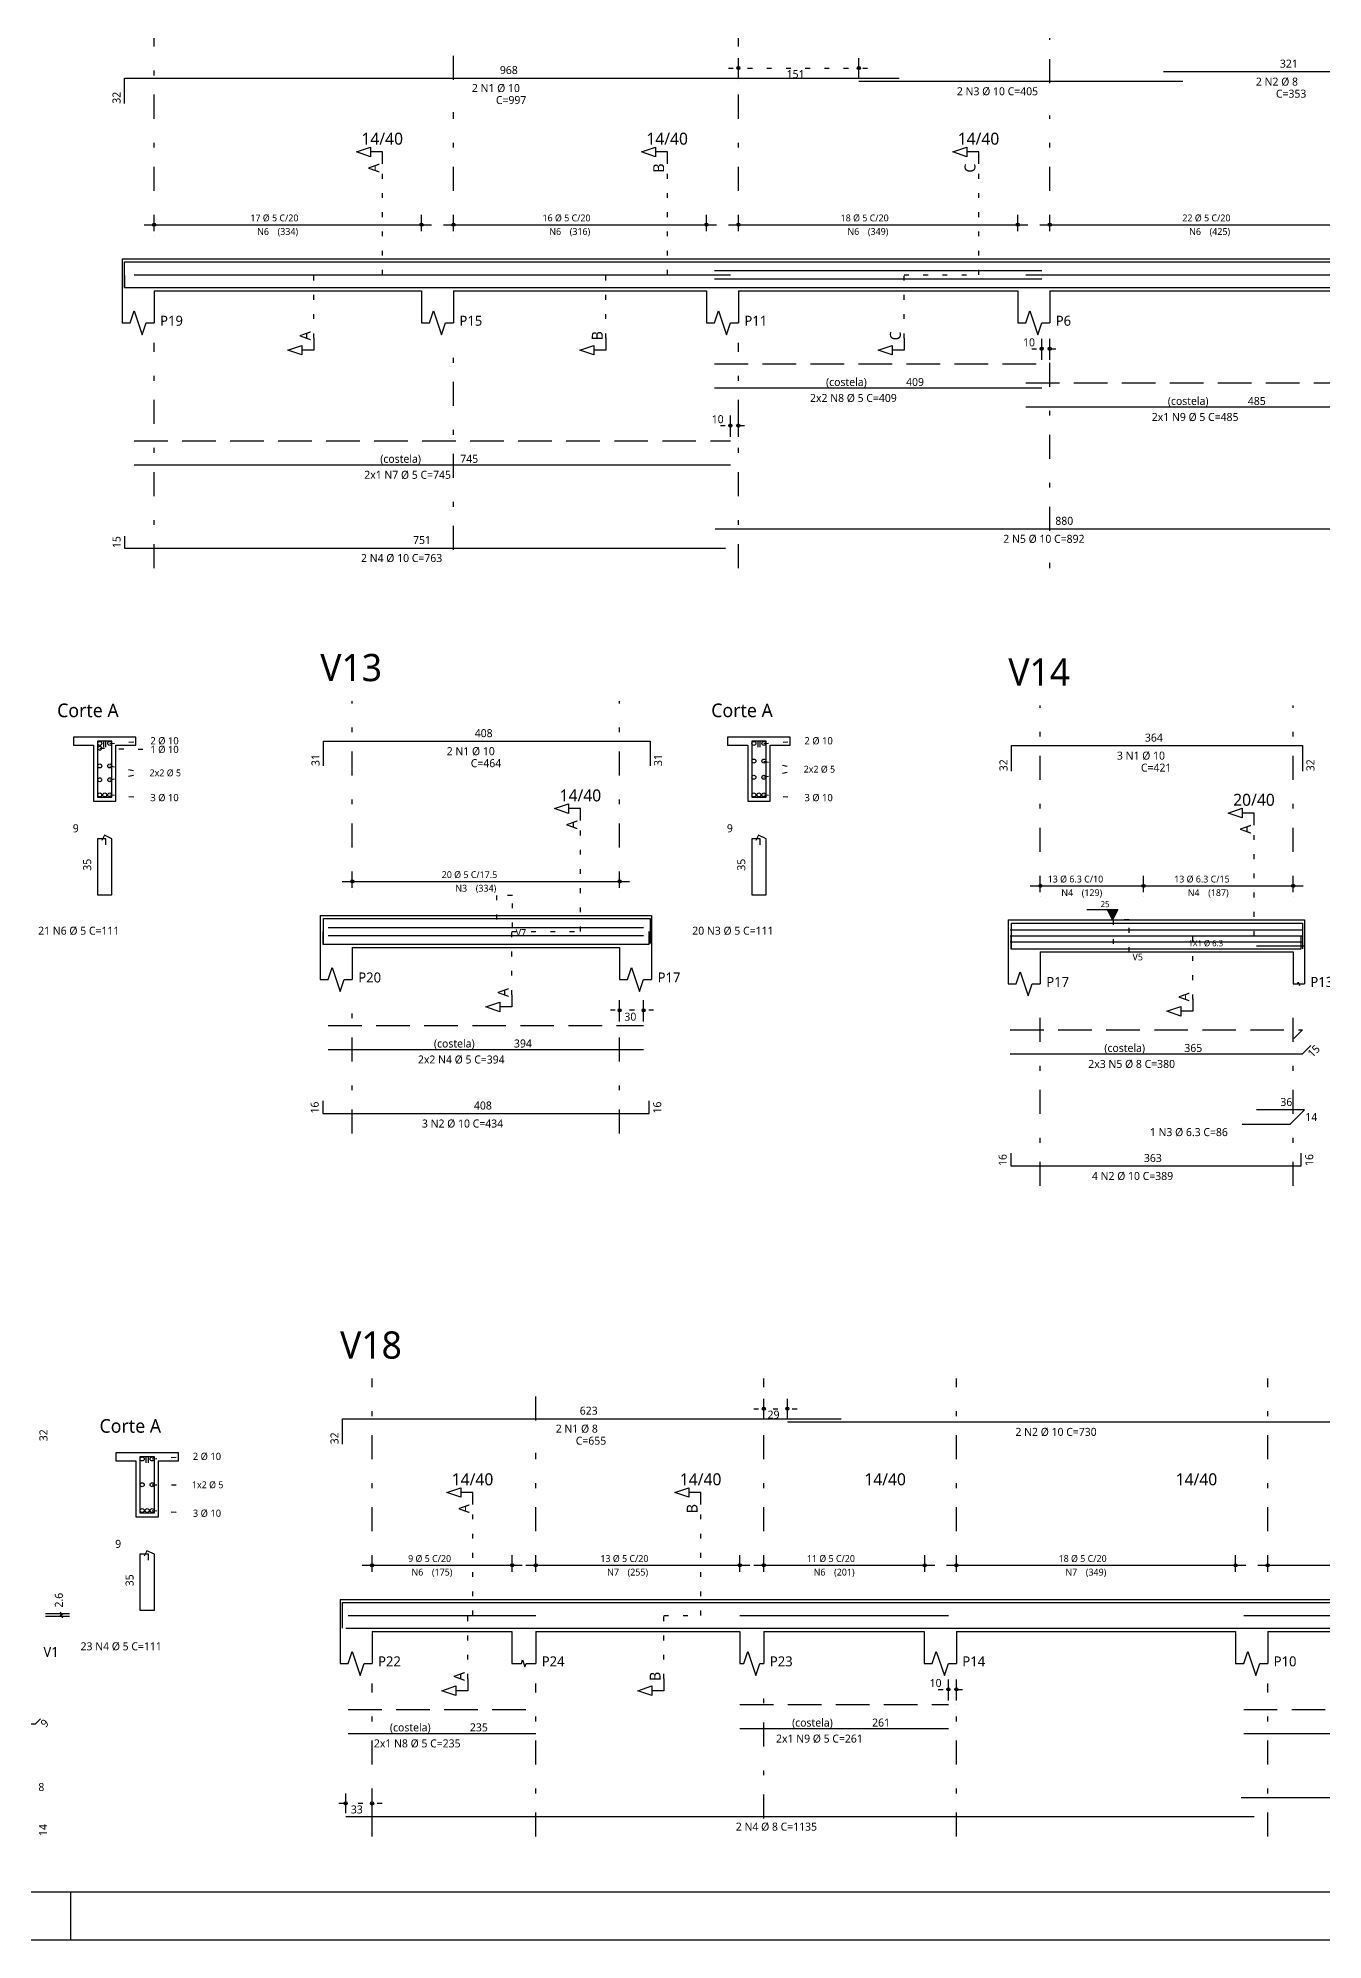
# Model space of a CAD drawing. Extents: x 0 to 89.5, y 0 to 70.
# Drawn here: x 28 to 54.75, y 0 to 39.61 of the extents above; entities that cross this region are included whole.
import ezdxf

# ---------------------------------------------------------------- set-up
doc = ezdxf.new("R2010")
doc.units = 0
doc.header["$MEASUREMENT"] = 0
for name, pattern in [('ESTILO_TQS_0001', [1, 0.7, -0.3]), ('ESTILO_TQS_0002', [0.4, 0.1, -0.3]), ('ESTILO_TQS_0003', [1.5, 0.5, -0.4, 0.1, -0.5])]:
    doc.linetypes.add(name, pattern=pattern)
for name, color, linetype in [('1', 1, 'CONTINUOUS'), ('10', 10, 'CONTINUOUS'), ('12', 12, 'CONTINUOUS'), ('2', 2, 'CONTINUOUS'), ('3', 3, 'CONTINUOUS'), ('5', 5, 'CONTINUOUS')]:
    doc.layers.add(name, color=color, linetype=linetype)
doc.styles.add('TQS_LUCIDA_SANS_UNICODE', font='L_10646.TTF')

msp = doc.modelspace()

# ---------------------------------------------------------------- linework, layer by layer
at = {"layer": '1', "linetype": 'ESTILO_TQS_0002'}
for p, q in [((42.37235, 38.98354), (45.29745, 38.98354)), ((35.168183, 34.679373), (35.168183, 36.987707)), ((41.101517, 34.679373), (41.101517, 36.987707)), ((47.58485, 34.679373), (47.58485, 36.987707)), ((33.739017, 33.35854), (33.739017, 34.679373)), ((33.739017, 34.679373), (35.168183, 34.679373)), ((39.82235, 33.35854), (39.82235, 34.679373)), ((39.82235, 34.679373), (41.101517, 34.679373)), ((46.030683, 33.35854), (46.030683, 34.679373)), ((46.030683, 34.679373), (47.58485, 34.679373)), ((48.689017, 33.137707), (49.27235, 33.137707)), ((42.205683, 31.537707), (42.789017, 31.537707)), ((29.49002, 24.91954), (30.260853, 24.973707)), ((43.11123, 24.91954), (43.882063, 24.973707)), ((29.281687, 24.81954), (30.260853, 24.793707)), ((29.49002, 24.449473), (30.248353, 24.305373)), ((29.49002, 24.161273), (30.248353, 24.305373)), ((43.11123, 24.551707), (43.869563, 24.38204)), ((43.11123, 24.212373), (43.869563, 24.38204)), ((29.49002, 23.84454), (30.260853, 23.790373)), ((43.11123, 23.84454), (43.882063, 23.790373)), ((39.294563, 21.002873), (39.294563, 23.311207)), ((53.321513, 20.910493), (53.321513, 23.218827)), ((37.865397, 19.68204), (37.865397, 21.002873)), ((37.865397, 21.002873), (39.294563, 21.002873)), ((52.042347, 19.58966), (52.042347, 20.910493)), ((52.042347, 20.910493), (53.321513, 20.910493)), ((40.81573, 19.361207), (39.89873, 19.361207)), ((42.902497, 11.06436), (43.808597, 11.06436)), ((30.372998, 10.017012), (31.143831, 10.071179)), ((30.372998, 9.479512), (31.131331, 9.479512)), ((30.372998, 8.942012), (31.143831, 8.887845)), ((37.04833, 6.760193), (37.04833, 9.068527)), ((41.79833, 6.760193), (41.79833, 9.068527)), ((36.94833, 5.43936), (36.94833, 6.760193)), ((36.94833, 6.760193), (37.04833, 6.760193)), ((41.027497, 5.43936), (41.027497, 6.760193)), ((41.027497, 6.760193), (41.79833, 6.760193)), ((46.744163, 5.218527), (47.327497, 5.218527)), ((35.16083, 2.843527), (34.194163, 2.843527))]:
    msp.add_line(p, q, dxfattribs=at)
at = {"layer": '1', "linetype": 'Continuous'}
for p, q in [((42.580683, 38.78354), (42.580683, 39.191873)), ((45.089117, 38.78354), (45.089117, 39.191873)), ((42.580683, 38.700207), (42.580683, 38.700207)), ((45.089117, 38.700207), (45.089117, 38.700207)), ((30.205683, 35.72104), (36.189017, 35.72104)), ((30.414017, 35.587707), (30.414017, 35.929373)), ((35.980683, 35.587707), (35.980683, 35.929373)), ((36.439017, 35.72104), (42.12235, 35.72104)), ((36.64735, 35.587707), (36.64735, 35.929373)), ((41.914017, 35.587707), (41.914017, 35.929373)), ((42.37235, 35.72104), (48.605683, 35.72104)), ((42.580683, 35.587707), (42.580683, 35.929373)), ((48.39735, 35.587707), (48.39735, 35.929373)), ((48.855683, 35.72104), (56.355683, 35.72104)), ((49.064017, 35.587707), (49.064017, 35.929373)), ((30.414017, 35.504373), (30.414017, 35.504373)), ((35.980683, 35.504373), (35.980683, 35.504373)), ((36.64735, 35.504373), (36.64735, 35.504373)), ((41.914017, 35.504373), (41.914017, 35.504373)), ((42.580683, 35.504373), (42.580683, 35.504373)), ((48.39735, 35.504373), (48.39735, 35.504373)), ((49.064017, 35.504373), (49.064017, 35.504373)), ((29.74735, 35.012707), (29.74735, 34.34604)), ((29.74735, 35.012707), (30.414017, 35.012707)), ((30.414017, 35.012707), (35.980683, 35.012707)), ((35.980683, 35.012707), (36.64735, 35.012707)), ((36.64735, 35.012707), (41.914017, 35.012707)), ((41.914017, 35.012707), (42.580683, 35.012707)), ((42.580683, 35.012707), (48.39735, 35.012707)), ((48.39735, 35.012707), (49.064017, 35.012707)), ((49.064017, 35.012707), (56.14735, 35.012707)), ((29.74735, 34.34604), (29.74735, 33.679373)), ((30.414017, 34.34604), (35.980683, 34.34604)), ((30.414017, 34.34604), (30.414017, 33.679373)), ((35.980683, 34.34604), (35.980683, 33.679373)), ((36.64735, 34.34604), (41.914017, 34.34604)), ((36.64735, 34.34604), (36.64735, 33.679373)), ((41.914017, 34.34604), (41.914017, 33.679373)), ((42.580683, 34.34604), (48.39735, 34.34604)), ((42.580683, 34.34604), (42.580683, 33.679373)), ((48.39735, 34.34604), (48.39735, 33.679373)), ((49.064017, 34.34604), (56.14735, 34.34604)), ((49.064017, 34.34604), (49.064017, 33.679373)), ((48.89735, 32.904373), (48.89735, 33.34604)), ((49.064017, 32.904373), (49.064017, 33.34604)), ((48.89735, 32.82104), (48.89735, 32.82104)), ((49.064017, 32.82104), (49.064017, 32.82104)), ((42.414017, 31.304373), (42.414017, 31.74604)), ((42.580683, 31.304373), (42.580683, 31.74604)), ((42.414017, 31.22104), (42.414017, 31.22104)), ((42.580683, 31.22104), (42.580683, 31.22104)), ((30.035853, 25.048707), (28.735853, 25.048707)), ((43.657063, 25.048707), (42.357063, 25.048707)), ((28.735853, 24.88204), (29.15252, 24.88204)), ((29.15252, 24.88204), (29.15252, 23.715373)), ((29.619187, 23.715373), (29.619187, 24.88204)), ((29.619187, 24.88204), (30.035853, 24.88204)), ((42.357063, 24.88204), (42.77373, 24.88204)), ((42.77373, 24.88204), (42.77373, 23.715373)), ((43.240397, 23.715373), (43.240397, 24.88204)), ((43.240397, 24.88204), (43.657063, 24.88204)), ((29.15252, 23.715373), (29.619187, 23.715373)), ((42.77373, 23.715373), (43.240397, 23.715373)), ((34.540397, 21.911207), (34.540397, 22.252873)), ((40.107063, 21.911207), (40.107063, 22.252873)), ((34.332063, 22.04454), (40.315397, 22.04454)), ((34.540397, 21.827873), (34.540397, 21.827873)), ((40.107063, 21.827873), (40.107063, 21.827873)), ((48.659013, 21.95216), (51.22568, 21.95216)), ((48.867347, 21.818827), (48.867347, 22.160493)), ((50.809013, 21.95216), (54.342347, 21.95216)), ((51.017347, 21.818827), (51.017347, 22.160493)), ((51.017347, 21.818827), (51.017347, 22.160493)), ((54.134013, 21.818827), (54.134013, 22.160493)), ((48.867347, 21.735493), (48.867347, 21.735493)), ((49.834609, 21.458827), (50.479609, 21.458827)), ((51.017347, 21.735493), (51.017347, 21.735493)), ((51.017347, 21.735493), (51.017347, 21.735493)), ((54.134013, 21.735493), (54.134013, 21.735493)), ((33.87373, 21.336207), (33.87373, 20.66954)), ((33.87373, 21.336207), (34.540397, 21.336207)), ((34.540397, 21.336207), (40.107063, 21.336207)), ((40.107063, 21.336207), (40.77373, 21.336207)), ((40.77373, 21.336207), (40.77373, 20.66954)), ((48.20068, 21.243827), (48.20068, 20.57716)), ((48.20068, 21.243827), (48.867347, 21.243827)), ((48.867347, 21.243827), (54.134013, 21.243827)), ((54.134013, 21.243827), (54.367347, 21.243827)), ((54.367347, 21.243827), (54.367347, 20.57716)), ((33.87373, 20.66954), (33.87373, 20.002873)), ((34.540397, 20.66954), (40.107063, 20.66954)), ((34.540397, 20.66954), (34.540397, 20.002873)), ((40.107063, 20.66954), (40.107063, 20.002873)), ((40.77373, 20.66954), (40.77373, 20.002873)), ((48.20068, 20.57716), (48.20068, 19.910493)), ((48.867347, 20.57716), (54.134013, 20.57716)), ((48.867347, 20.57716), (48.867347, 19.910493)), ((54.134013, 20.57716), (54.134013, 19.910493)), ((54.367347, 20.57716), (54.367347, 19.910493)), ((40.107063, 19.127873), (40.107063, 19.56954)), ((40.607397, 19.127873), (40.607397, 19.56954)), ((40.107063, 19.04454), (40.107063, 19.04454)), ((40.607397, 19.04454), (40.607397, 19.04454)), ((43.11083, 10.86436), (43.11083, 11.272693)), ((43.600263, 10.86436), (43.600263, 11.272693)), ((43.11083, 10.781027), (43.11083, 10.781027)), ((43.600263, 10.781027), (43.600263, 10.781027)), ((30.918831, 10.146179), (29.618831, 10.146179)), ((29.618831, 9.979512), (30.035498, 9.979512)), ((30.035498, 9.979512), (30.035498, 8.812845)), ((30.502164, 8.812845), (30.502164, 9.979512)), ((30.502164, 9.979512), (30.918831, 9.979512)), ((30.035498, 8.812845), (30.502164, 8.812845)), ((34.952497, 7.668527), (34.952497, 8.010193)), ((37.869163, 7.668527), (37.869163, 8.010193)), ((38.36083, 7.668527), (38.36083, 8.010193)), ((42.61083, 7.668527), (42.61083, 8.010193)), ((43.11083, 7.668527), (43.11083, 8.010193)), ((46.46083, 7.668527), (46.46083, 8.010193)), ((47.119163, 7.668527), (47.119163, 8.010193)), ((52.93583, 7.668527), (52.93583, 8.010193)), ((53.602497, 7.668527), (53.602497, 8.010193)), ((34.744163, 7.80186), (38.077497, 7.80186)), ((34.952497, 7.585193), (34.952497, 7.585193)), ((37.869163, 7.585193), (37.869163, 7.585193)), ((38.152497, 7.80186), (42.819163, 7.80186)), ((38.36083, 7.585193), (38.36083, 7.585193)), ((42.61083, 7.585193), (42.61083, 7.585193)), ((42.902497, 7.80186), (46.669163, 7.80186)), ((43.11083, 7.585193), (43.11083, 7.585193)), ((46.46083, 7.585193), (46.46083, 7.585193)), ((46.91083, 7.80186), (53.144163, 7.80186)), ((47.119163, 7.585193), (47.119163, 7.585193)), ((52.93583, 7.585193), (52.93583, 7.585193)), ((53.394163, 7.80186), (60.894163, 7.80186)), ((53.602497, 7.585193), (53.602497, 7.585193)), ((28.15025, 6.7986), (28.65025, 6.7986)), ((28.15025, 6.740267), (28.65025, 6.740267)), ((28.51275, 6.769433), (28.454417, 6.827767)), ((28.51275, 6.7111), (28.454417, 6.769433)), ((28.483583, 6.740267), (28.483583, 6.7986)), ((34.28583, 7.093527), (34.28583, 6.42686)), ((34.28583, 7.093527), (34.952497, 7.093527)), ((34.952497, 7.093527), (37.86083, 7.093527)), ((37.86083, 7.093527), (38.36083, 7.093527)), ((38.36083, 7.093527), (42.61083, 7.093527)), ((42.61083, 7.093527), (43.11083, 7.093527)), ((43.11083, 7.093527), (46.452497, 7.093527)), ((46.452497, 7.093527), (47.119163, 7.093527)), ((47.119163, 7.093527), (52.93583, 7.093527)), ((52.93583, 7.093527), (53.602497, 7.093527)), ((53.602497, 7.093527), (60.68583, 7.093527)), ((34.28583, 6.42686), (34.28583, 5.760193)), ((34.952497, 6.42686), (37.86083, 6.42686)), ((34.952497, 6.42686), (34.952497, 5.760193)), ((37.86083, 6.42686), (37.86083, 5.760193)), ((38.36083, 6.42686), (42.61083, 6.42686)), ((38.36083, 6.42686), (38.36083, 5.760193)), ((42.61083, 6.42686), (42.61083, 5.760193)), ((43.11083, 6.42686), (46.452497, 6.42686)), ((43.11083, 6.42686), (43.11083, 5.760193)), ((46.452497, 6.42686), (46.452497, 5.760193)), ((47.119163, 6.42686), (52.93583, 6.42686)), ((47.119163, 6.42686), (47.119163, 5.760193)), ((52.93583, 6.42686), (52.93583, 5.760193)), ((53.602497, 6.42686), (60.68583, 6.42686)), ((53.602497, 6.42686), (53.602497, 5.760193)), ((46.952497, 4.985193), (46.952497, 5.42686)), ((47.119163, 4.985193), (47.119163, 5.42686)), ((46.952497, 4.90186), (46.952497, 4.90186)), ((47.119163, 4.90186), (47.119163, 4.90186)), ((34.402497, 2.643527), (34.402497, 3.05186)), ((34.952497, 2.643527), (34.952497, 3.05186)), ((34.402497, 2.560193), (34.402497, 2.560193)), ((34.952497, 2.560193), (34.952497, 2.560193)), ((28.670066, 0.999999), (28.670066, 0)), ((0, 0), (89.499997, 0))]:
    msp.add_line(p, q, dxfattribs=at)
for points in [[(35.168183, 36.987707), (35.168183, 37.237707), (34.918183, 37.237707), (34.918183, 37.137707), (34.626517, 37.237707), (34.918183, 37.337707), (34.918183, 37.237707)], [(41.101517, 36.987707), (41.101517, 37.237707), (40.851517, 37.237707), (40.851517, 37.137707), (40.55985, 37.237707), (40.851517, 37.337707), (40.851517, 37.237707)], [(47.58485, 36.987707), (47.58485, 37.237707), (47.33485, 37.237707), (47.33485, 37.137707), (47.043183, 37.237707), (47.33485, 37.337707), (47.33485, 37.237707)], [(29.74735, 33.679373), (29.914017, 33.679373), (29.99735, 33.929373), (30.164017, 33.429373), (30.24735, 33.679373), (30.414017, 33.679373)], [(35.980683, 33.679373), (36.14735, 33.679373), (36.230683, 33.929373), (36.39735, 33.429373), (36.480683, 33.679373), (36.64735, 33.679373)], [(41.914017, 33.679373), (42.080683, 33.679373), (42.164017, 33.929373), (42.330683, 33.429373), (42.414017, 33.679373), (42.580683, 33.679373)], [(48.39735, 33.679373), (48.564017, 33.679373), (48.64735, 33.929373), (48.814017, 33.429373), (48.89735, 33.679373), (49.064017, 33.679373)], [(33.739017, 33.35854), (33.739017, 33.10854), (33.489017, 33.10854), (33.489017, 33.00854), (33.19735, 33.10854), (33.489017, 33.20854), (33.489017, 33.10854)], [(39.82235, 33.35854), (39.82235, 33.10854), (39.57235, 33.10854), (39.57235, 33.00854), (39.280683, 33.10854), (39.57235, 33.20854), (39.57235, 33.10854)], [(46.030683, 33.35854), (46.030683, 33.10854), (45.780683, 33.10854), (45.780683, 33.00854), (45.489017, 33.10854), (45.780683, 33.20854), (45.780683, 33.10854)], [(39.294563, 23.311207), (39.294563, 23.561207), (39.044563, 23.561207), (39.044563, 23.461207), (38.752897, 23.561207), (39.044563, 23.661207), (39.044563, 23.561207)], [(53.321513, 23.218827), (53.321513, 23.468827), (53.071513, 23.468827), (53.071513, 23.368827), (52.779847, 23.468827), (53.071513, 23.568827), (53.071513, 23.468827)], [(50.372109, 21.243827), (50.264609, 21.458827), (50.479609, 21.458827), (50.372109, 21.243827)], [(33.87373, 20.002873), (34.040397, 20.002873), (34.12373, 20.252873), (34.290397, 19.752873), (34.37373, 20.002873), (34.540397, 20.002873)], [(40.107063, 20.002873), (40.27373, 20.002873), (40.357063, 20.252873), (40.52373, 19.752873), (40.607063, 20.002873), (40.77373, 20.002873)], [(48.20068, 19.910493), (48.367347, 19.910493), (48.45068, 20.160493), (48.617347, 19.660493), (48.70068, 19.910493), (48.867347, 19.910493)], [(54.134013, 19.910493), (54.227347, 19.910493), (54.239013, 19.945493), (54.262347, 19.875493), (54.274013, 19.910493), (54.367347, 19.910493)], [(37.865397, 19.68204), (37.865397, 19.43204), (37.615397, 19.43204), (37.615397, 19.33204), (37.32373, 19.43204), (37.615397, 19.53204), (37.615397, 19.43204)], [(52.042347, 19.58966), (52.042347, 19.33966), (51.792347, 19.33966), (51.792347, 19.23966), (51.50068, 19.33966), (51.792347, 19.43966), (51.792347, 19.33966)], [(37.04833, 9.068527), (37.04833, 9.318527), (36.79833, 9.318527), (36.79833, 9.218527), (36.506663, 9.318527), (36.79833, 9.418527), (36.79833, 9.318527)], [(41.79833, 9.068527), (41.79833, 9.318527), (41.54833, 9.318527), (41.54833, 9.218527), (41.256663, 9.318527), (41.54833, 9.418527), (41.54833, 9.318527)], [(34.28583, 5.760193), (34.452497, 5.760193), (34.53583, 6.010193), (34.702497, 5.510193), (34.78583, 5.760193), (34.952497, 5.760193)], [(42.61083, 5.760193), (42.694163, 5.760193), (42.777497, 6.010193), (42.944163, 5.510193), (43.027497, 5.760193), (43.11083, 5.760193)], [(46.452497, 5.760193), (46.619163, 5.760193), (46.702497, 6.010193), (46.869163, 5.510193), (46.952497, 5.760193), (47.119163, 5.760193)], [(52.93583, 5.760193), (53.102497, 5.760193), (53.18583, 6.010193), (53.352497, 5.510193), (53.43583, 5.760193), (53.602497, 5.760193)], [(37.86083, 5.760193), (38.06083, 5.760193), (38.08583, 5.835193), (38.13583, 5.685193), (38.16083, 5.760193), (38.36083, 5.760193)], [(36.94833, 5.43936), (36.94833, 5.18936), (36.69833, 5.18936), (36.69833, 5.08936), (36.406663, 5.18936), (36.69833, 5.28936), (36.69833, 5.18936)], [(41.027497, 5.43936), (41.027497, 5.18936), (40.777497, 5.18936), (40.777497, 5.08936), (40.48583, 5.18936), (40.777497, 5.28936), (40.777497, 5.18936)]]:
    msp.add_lwpolyline(points, dxfattribs=at)
at = {"layer": '1', "linetype": 'ESTILO_TQS_0002'}
for points in [[(37.540397, 21.752873), (37.540397, 21.086207), (37.87373, 21.086207), (37.87373, 21.752873), (37.540397, 21.752873)], [(50.384013, 21.243827), (50.384013, 20.57716), (50.717347, 20.57716), (50.717347, 21.243827), (50.384013, 21.243827)]]:
    msp.add_lwpolyline(points, dxfattribs=at)
at = {"layer": '1', "linetype": 'Continuous'}
for centre, radius in [((42.580683, 38.98354), 0.033333), ((42.580683, 38.98354), 0.016667), ((45.089117, 38.98354), 0.033333), ((45.089117, 38.98354), 0.016667), ((30.414017, 35.72104), 0.033333), ((30.414017, 35.72104), 0.016667), ((35.980683, 35.72104), 0.033333), ((35.980683, 35.72104), 0.016667), ((36.64735, 35.72104), 0.033333), ((36.64735, 35.72104), 0.016667), ((41.914017, 35.72104), 0.033333), ((41.914017, 35.72104), 0.016667), ((42.580683, 35.72104), 0.033333), ((42.580683, 35.72104), 0.016667), ((48.39735, 35.72104), 0.033333), ((48.39735, 35.72104), 0.016667), ((49.064017, 35.72104), 0.033333), ((49.064017, 35.72104), 0.016667), ((48.89735, 33.137707), 0.033333), ((48.89735, 33.137707), 0.016667), ((49.064017, 33.137707), 0.033333), ((49.064017, 33.137707), 0.016667), ((42.414017, 31.537707), 0.033333), ((42.414017, 31.537707), 0.016667), ((42.580683, 31.537707), 0.033333), ((42.580683, 31.537707), 0.016667), ((34.540397, 22.04454), 0.033333), ((34.540397, 22.04454), 0.016667), ((40.107063, 22.04454), 0.033333), ((40.107063, 22.04454), 0.016667), ((48.867347, 21.95216), 0.033333), ((48.867347, 21.95216), 0.016667), ((51.017347, 21.95216), 0.033333), ((51.017347, 21.95216), 0.033333), ((51.017347, 21.95216), 0.016667), ((51.017347, 21.95216), 0.016667), ((54.134013, 21.95216), 0.033333), ((54.134013, 21.95216), 0.016667), ((40.107063, 19.361207), 0.033333), ((40.107063, 19.361207), 0.016667), ((40.607397, 19.361207), 0.033333), ((40.607397, 19.361207), 0.016667), ((43.11083, 11.06436), 0.033333), ((43.600263, 11.06436), 0.033333), ((43.11083, 11.06436), 0.016667), ((43.600263, 11.06436), 0.016667), ((34.952497, 7.80186), 0.033333), ((34.952497, 7.80186), 0.016667), ((37.869163, 7.80186), 0.033333), ((37.869163, 7.80186), 0.016667), ((38.36083, 7.80186), 0.033333), ((38.36083, 7.80186), 0.016667), ((42.61083, 7.80186), 0.033333), ((42.61083, 7.80186), 0.016667), ((43.11083, 7.80186), 0.033333), ((43.11083, 7.80186), 0.016667), ((46.46083, 7.80186), 0.033333), ((46.46083, 7.80186), 0.016667), ((47.119163, 7.80186), 0.033333), ((47.119163, 7.80186), 0.016667), ((52.93583, 7.80186), 0.033333), ((52.93583, 7.80186), 0.016667), ((53.602497, 7.80186), 0.033333), ((53.602497, 7.80186), 0.016667), ((46.952497, 5.218527), 0.033333), ((46.952497, 5.218527), 0.016667), ((47.119163, 5.218527), 0.033333), ((47.119163, 5.218527), 0.016667), ((34.402497, 2.843527), 0.033333), ((34.402497, 2.843527), 0.016667), ((34.952497, 2.843527), 0.033333), ((34.952497, 2.843527), 0.016667)]:
    msp.add_circle(centre, radius, dxfattribs=at)
at = {"layer": '1', "color": 1, "linetype": 'Continuous'}
msp.add_solid([(50.479609, 21.458827), (50.264609, 21.458827), (50.372109, 21.243827)], dxfattribs=at)
at = {"layer": '10', "linetype": 'Continuous'}
for points in [[(29.619187, 23.715373), (29.619187, 24.88204), (30.035853, 24.88204), (30.035853, 25.048707), (28.735853, 25.048707), (28.735853, 24.88204), (29.15252, 24.88204), (29.15252, 23.715373), (29.619187, 23.715373)], [(43.240397, 23.715373), (43.240397, 24.88204), (43.657063, 24.88204), (43.657063, 25.048707), (42.357063, 25.048707), (42.357063, 24.88204), (42.77373, 24.88204), (42.77373, 23.715373), (43.240397, 23.715373)], [(30.502164, 8.812845), (30.502164, 9.979512), (30.918831, 9.979512), (30.918831, 10.146179), (29.618831, 10.146179), (29.618831, 9.979512), (30.035498, 9.979512), (30.035498, 8.812845), (30.502164, 8.812845)]]:
    msp.add_lwpolyline(points, dxfattribs=at)
at = {"layer": '12', "linetype": 'Continuous'}
msp.add_line((2.5, 0.999996), (88.499997, 1), dxfattribs=at)
at = {"layer": '2', "linetype": 'ESTILO_TQS_0003'}
for p, q in [((30.414017, 36.429373), (30.414017, 39.60854)), ((36.64735, 38.735207), (36.64735, 39.60854)), ((42.580683, 36.429373), (42.580683, 39.60854)), ((49.064017, 38.66854), (49.064017, 39.60854)), ((36.64735, 36.429373), (36.64735, 38.065207)), ((49.064017, 36.429373), (49.064017, 37.99854)), ((30.414017, 28.57104), (30.414017, 33.262707)), ((36.64735, 28.947707), (36.64735, 33.262707)), ((42.580683, 28.57104), (42.580683, 33.262707)), ((49.064017, 29.347707), (49.064017, 33.262707)), ((49.064017, 28.57104), (49.064017, 28.677707)), ((34.540397, 22.752873), (34.540397, 25.798707)), ((40.107063, 22.752873), (40.107063, 25.798707)), ((48.867347, 22.660493), (48.867347, 25.706327)), ((54.134013, 22.660493), (54.134013, 25.706327)), ((34.540397, 16.79454), (34.540397, 19.586207)), ((40.107063, 16.79454), (40.107063, 19.586207)), ((48.867347, 15.70216), (48.867347, 19.493827)), ((54.134013, 15.70216), (54.134013, 19.493827)), ((34.952497, 8.510193), (34.952497, 11.68936)), ((38.36083, 10.816027), (38.36083, 11.68936)), ((43.11083, 8.510193), (43.11083, 11.68936)), ((47.119163, 8.510193), (47.119163, 11.68936)), ((53.602497, 8.510193), (53.602497, 11.68936)), ((38.36083, 8.510193), (38.36083, 10.146027)), ((34.952497, 2.15186), (34.952497, 5.343527)), ((38.36083, 2.15186), (38.36083, 5.343527)), ((43.11083, 2.528527), (43.11083, 5.343527)), ((47.119163, 2.15186), (47.119163, 5.343527)), ((53.602497, 2.15186), (53.602497, 5.343527))]:
    msp.add_line(p, q, dxfattribs=at)
at = {"layer": '3', "linetype": 'Continuous'}
for p, q in [((29.79735, 34.412707), (29.79735, 34.94604)), ((29.79735, 34.94604), (45.930683, 34.94604)), ((45.089117, 34.94604), (51.839117, 34.94604)), ((51.436067, 34.94604), (56.778633, 34.94604)), ((29.79735, 34.662707), (29.79735, 34.412707)), ((29.99735, 34.679373), (42.414017, 34.679373)), ((42.080683, 34.764207), (48.89735, 34.764207)), ((42.080683, 34.59454), (48.89735, 34.59454)), ((48.564017, 34.679373), (56.647517, 34.679373)), ((29.79735, 34.412707), (42.314017, 34.412707)), ((42.09735, 34.412707), (56.764017, 34.412707)), ((33.92373, 21.002873), (33.92373, 20.736207)), ((33.940397, 20.752873), (33.940397, 21.26954)), ((33.940397, 21.26954), (40.740397, 21.26954)), ((34.040397, 21.087707), (40.607397, 21.087707)), ((40.72373, 20.736207), (40.72373, 21.002873)), ((40.740397, 21.26954), (40.740397, 20.752873)), ((48.242347, 21.037743), (54.326013, 21.037743)), ((48.267347, 20.643827), (48.267347, 21.17716)), ((48.267347, 21.17716), (54.32568, 21.17716)), ((54.32568, 21.17716), (54.32568, 20.643827)), ((33.92373, 20.736207), (40.72373, 20.736207)), ((34.040397, 20.91804), (40.607397, 20.91804)), ((48.242347, 20.910493), (54.326013, 20.910493)), ((48.242347, 20.783243), (54.326013, 20.783243)), ((48.25068, 20.910493), (48.25068, 20.643827)), ((48.25068, 20.643827), (54.30068, 20.643827)), ((54.367347, 20.693827), (53.367347, 20.693827)), ((54.30068, 20.643827), (54.30068, 20.910493)), ((34.33583, 6.493527), (34.33583, 7.02686)), ((34.33583, 7.02686), (44.719163, 7.02686)), ((34.452497, 6.760193), (38.360997, 6.760193)), ((42.61083, 6.760193), (46.952497, 6.760193)), ((43.600263, 7.02686), (55.76693, 7.02686)), ((53.102497, 6.760193), (61.185997, 6.760193)), ((34.402497, 6.493527), (53.319163, 6.493527)), ((53.052497, 6.493527), (61.302497, 6.493527))]:
    msp.add_line(p, q, dxfattribs=at)
for points in [[(29.410853, 24.840373), (29.410853, 24.965373), (29.235853, 24.965373), (29.235853, 23.798707), (29.535853, 23.798707), (29.535853, 24.965373), (29.360853, 24.965373), (29.360853, 24.840373)], [(43.032063, 24.840373), (43.032063, 24.965373), (42.857063, 24.965373), (42.857063, 23.798707), (43.157063, 23.798707), (43.157063, 24.965373), (42.982063, 24.965373), (42.982063, 24.840373)], [(30.293831, 9.937845), (30.293831, 10.062845), (30.118831, 10.062845), (30.118831, 8.896179), (30.418831, 8.896179), (30.418831, 10.062845), (30.243831, 10.062845), (30.243831, 9.937845)]]:
    msp.add_lwpolyline(points, dxfattribs=at)
for centre in [(29.281687, 24.91954), (29.49002, 24.91954), (42.902897, 24.91954), (43.11123, 24.91954), (29.281687, 24.81954), (42.902897, 24.551707), (43.11123, 24.551707), (29.281687, 24.449473), (29.281687, 24.161273), (29.49002, 24.449473), (29.49002, 24.161273), (42.902897, 24.212373), (43.11123, 24.212373), (29.281687, 23.84454), (29.385853, 23.84454), (29.49002, 23.84454), (42.902897, 23.84454), (43.007063, 23.84454), (43.11123, 23.84454), (30.164664, 10.017012), (30.372998, 10.017012), (30.164664, 9.479512), (30.372998, 9.479512), (30.164664, 8.942012), (30.268831, 8.942012), (30.372998, 8.942012)]:
    msp.add_circle(centre, 0.041667, dxfattribs=at)
at = {"layer": '5', "linetype": 'Continuous'}
for p, q in [((51.436067, 38.90854), (56.778633, 38.90854)), ((29.79735, 38.241873), (29.79735, 38.775207)), ((29.79735, 38.775207), (45.930683, 38.775207)), ((45.089117, 38.70854), (51.839117, 38.70854)), ((42.09735, 29.387707), (56.764017, 29.387707)), ((29.79735, 29.237707), (29.79735, 28.987707)), ((29.79735, 28.987707), (42.314017, 28.987707)), ((33.940397, 24.448707), (33.940397, 24.965373)), ((33.940397, 24.965373), (40.740397, 24.965373)), ((40.740397, 24.965373), (40.740397, 24.448707)), ((48.267347, 24.33966), (48.267347, 24.872993)), ((48.267347, 24.872993), (54.32568, 24.872993)), ((54.32568, 24.872993), (54.32568, 24.33966)), ((33.92373, 17.477873), (33.92373, 17.211207)), ((40.72373, 17.211207), (40.72373, 17.477873)), ((33.92373, 17.211207), (40.72373, 17.211207)), ((48.25068, 16.385493), (48.25068, 16.118827)), ((54.30068, 16.118827), (54.30068, 16.385493)), ((48.25068, 16.118827), (54.30068, 16.118827)), ((34.33583, 10.322693), (34.33583, 10.856027)), ((34.33583, 10.856027), (44.719163, 10.856027)), ((43.600263, 10.78936), (55.76693, 10.78936)), ((53.052497, 2.968527), (61.302497, 2.968527)), ((34.402497, 2.568527), (53.319163, 2.568527))]:
    msp.add_line(p, q, dxfattribs=at)
at = {"layer": '5', "linetype": 'ESTILO_TQS_0001'}
for points in [[(42.080683, 32.82104), (48.89735, 32.82104)], [(48.564017, 32.425753), (56.647517, 32.425753)], [(29.99735, 31.22104), (42.414017, 31.22104)], [(34.040397, 19.04454), (40.607397, 19.04454)], [(48.242347, 18.95216), (54.326013, 18.95216), (54.149237, 18.775383)], [(34.452497, 4.80186), (38.360997, 4.80186)], [(42.61083, 4.90186), (46.952497, 4.90186)], [(53.102497, 4.80186), (61.185997, 4.80186)]]:
    msp.add_lwpolyline(points, dxfattribs=at)
at = {"layer": '5', "linetype": 'Continuous'}
for points in [[(42.080683, 32.32104), (48.89735, 32.32104)], [(48.564017, 31.925753), (56.647517, 31.925753)], [(29.99735, 30.72104), (42.414017, 30.72104)], [(29.410853, 22.809818), (29.410853, 22.934818), (29.235853, 22.934818), (29.235853, 21.768151), (29.535853, 21.768151), (29.535853, 22.934818), (29.377249, 23.008776), (29.324422, 22.895488)], [(43.032063, 22.809818), (43.032063, 22.934818), (42.857063, 22.934818), (42.857063, 21.768151), (43.157063, 21.768151), (43.157063, 22.934818), (42.998459, 23.008776), (42.945632, 22.895488)], [(48.242347, 18.45216), (54.326013, 18.45216), (54.50279, 18.628937)], [(34.040397, 18.54454), (40.607397, 18.54454)], [(53.072719, 16.990866), (54.072719, 16.990866), (54.367347, 17.285493), (53.367347, 17.285493)], [(30.293831, 7.90729), (30.293831, 8.03229), (30.118831, 8.03229), (30.118831, 6.865623), (30.418831, 6.865623), (30.418831, 8.03229), (30.260227, 8.106248), (30.2074, 7.99296)], [(20.147983, 4.604666), (20.041917, 4.4986), (27.94225, 4.4986), (28.048316, 4.604666)], [(42.61083, 4.40186), (46.952497, 4.40186)], [(34.452497, 4.30186), (38.360997, 4.30186)], [(53.102497, 4.30186), (61.185997, 4.30186)]]:
    msp.add_lwpolyline(points, dxfattribs=at)

# ---------------------------------------------------------------- texts
at = {"layer": '1', "linetype": 'Continuous', "style": 'TQS_LUCIDA_SANS_UNICODE'}
for s, height, p in [('968', 0.166667, (37.614017, 38.85854)), ('151', 0.166667, (43.5849, 38.775207)), ('321', 0.166667, (53.85735, 38.991873)), ('14/40', 0.25, (34.730683, 37.387707)), ('14/40', 0.25, (40.664017, 37.387707)), ('14/40', 0.25, (47.14735, 37.387707)), ('17 %%c 5 C/20', 0.141667, (32.418183, 35.791873)), ('N6', 0.141667, (32.55985, 35.50854)), ('(334)', 0.141667, (32.98485, 35.50854)), ('16 %%c 5 C/20', 0.141667, (38.501517, 35.791873)), ('N6', 0.141667, (38.643183, 35.50854)), ('(316)', 0.141667, (39.068183, 35.50854)), ('18 %%c 5 C/20', 0.141667, (44.70985, 35.791873)), ('N6', 0.141667, (44.851517, 35.50854)), ('(349)', 0.141667, (45.276517, 35.50854)), ('22 %%c 5 C/20', 0.141667, (51.826517, 35.791873)), ('N6', 0.141667, (51.968183, 35.50854)), ('(425)', 0.141667, (52.393183, 35.50854)), ('P19', 0.208333, (30.539017, 33.616873)), ('P15', 0.208333, (36.77235, 33.616873)), ('P11', 0.208333, (42.705683, 33.616873)), ('P6', 0.208333, (49.189017, 33.616873)), ('10', 0.166667, (48.508461, 33.187707)), ('(costela)', 0.166667, (44.405683, 32.362707)), ('409', 0.166667, (46.07235, 32.362707)), ('(costela)', 0.166667, (51.522433, 31.96742)), ('485', 0.166667, (53.1891, 31.96742)), ('10', 0.166667, (42.025128, 31.587707)), ('(costela)', 0.166667, (35.12235, 30.762707)), ('745', 0.166667, (36.789017, 30.762707)), ('880', 0.166667, (49.180683, 29.47104)), ('751', 0.166667, (35.805683, 29.07104)), ('Corte A', 0.283333, (28.394187, 25.465373)), ('Corte A', 0.283333, (42.015397, 25.465373)), ('2 %%c 10', 0.15, (30.335853, 24.898707)), ('408', 0.166667, (37.090397, 25.048707)), ('2 %%c 10', 0.15, (43.957063, 24.898707)), ('364', 0.166667, (51.046513, 24.956327)), ('1 %%c 10', 0.15, (30.335853, 24.718707)), ('2x2 %%c 5', 0.141667, (30.319187, 24.23454)), ('2x2 %%c 5', 0.141667, (43.940397, 24.311207)), ('3 %%c 10', 0.15, (30.335853, 23.715373)), ('14/40', 0.25, (38.857063, 23.711207)), ('3 %%c 10', 0.15, (43.957063, 23.715373)), ('20/40', 0.25, (52.884013, 23.618827)), ('9', 0.166667, (28.719187, 23.068151)), ('9', 0.166667, (42.340397, 23.068151)), ('20 %%c 5 C/17.5', 0.141667, (36.402897, 22.115373)), ('N3', 0.141667, (36.68623, 21.83204)), ('(334)', 0.141667, (37.11123, 21.83204)), ('13 %%c 6.3 C/10', 0.141667, (49.021513, 22.022993)), ('N4', 0.141667, (49.304847, 21.73966)), ('(129)', 0.141667, (49.729847, 21.73966)), ('13 %%c 6.3 C/15', 0.141667, (51.654847, 22.022993)), ('N4', 0.141667, (51.93818, 21.73966)), ('(187)', 0.141667, (52.36318, 21.73966)), ('25', 0.125, (50.122109, 21.508827)), ('V7', 0.141667, (37.944563, 20.909123)), ('  1X1 %%c 6.3', 0.125, (51.867347, 20.693827)), ('V5', 0.141667, (50.78818, 20.400077)), ('P20', 0.208333, (34.665397, 19.940373)), ('P17', 0.208333, (40.89873, 19.940373)), ('P17', 0.208333, (48.992347, 19.847993)), ('P13', 0.208333, (54.492347, 19.847993)), ('30', 0.166667, (40.20723, 19.14454)), ('(costela)', 0.166667, (36.240563, 18.586207)), ('394', 0.166667, (37.90723, 18.586207)), ('(costela)', 0.166667, (50.200847, 18.493827)), ('365', 0.166667, (51.867513, 18.493827)), ('408', 0.166667, (37.07373, 17.29454)), ('363', 0.166667, (51.02568, 16.20216)), ('623', 0.166667, (39.277497, 10.93936)), ('Corte A', 0.283333, (29.277164, 10.562845)), ('29', 0.166667, (43.18888, 10.856027)), ('2 %%c 10', 0.15, (31.218831, 9.996179)), ('1x2 %%c 5', 0.141667, (31.202164, 9.408679)), ('14/40', 0.25, (36.61083, 9.468527)), ('14/40', 0.25, (41.36083, 9.468527)), ('14/40', 0.25, (45.202497, 9.468527)), ('14/40', 0.25, (51.68583, 9.468527)), ('3 %%c 10', 0.15, (31.218831, 8.812845)), ('9', 0.166667, (29.602164, 8.165623)), ('9 %%c 5 C/20', 0.141667, (35.702497, 7.872693)), ('13 %%c 5 C/20', 0.141667, (39.706663, 7.872693)), ('11 %%c 5 C/20', 0.141667, (44.006663, 7.872693)), ('18 %%c 5 C/20', 0.141667, (49.24833, 7.872693)), ('N6', 0.141667, (35.77333, 7.58936)), ('(175)', 0.141667, (36.19833, 7.58936)), ('N7', 0.141667, (39.84833, 7.58936)), ('(255)', 0.141667, (40.27333, 7.58936)), ('N6', 0.141667, (44.14833, 7.58936)), ('(201)', 0.141667, (44.57333, 7.58936)), ('N7', 0.141667, (49.389997, 7.58936)), ('(349)', 0.141667, (49.814997, 7.58936)), ('V1', 0.208333, (28.108583, 5.894433)), ('P22', 0.208333, (35.077497, 5.697693)), ('P24', 0.208333, (38.48583, 5.697693)), ('P23', 0.208333, (43.23583, 5.697693)), ('P14', 0.208333, (47.244163, 5.697693)), ('P10', 0.208333, (53.727497, 5.697693)), ('10', 0.166667, (46.563608, 5.268527)), ('(costela)', 0.166667, (35.323413, 4.343527)), ('235', 0.166667, (36.99008, 4.343527)), ('(costela)', 0.166667, (43.69833, 4.443527)), ('261', 0.166667, (45.364997, 4.443527)), ('33', 0.166667, (34.51083, 2.635193))]:
    msp.add_text(s, height=height, dxfattribs=at).set_placement(p)
for s, height, p in [('A', 0.226667, (35.100183, 36.806373)), ('B', 0.226667, (41.033517, 36.806373)), ('C', 0.226667, (47.51685, 36.806373)), ('A', 0.226667, (33.671017, 33.313207)), ('B', 0.226667, (39.75435, 33.313207)), ('C', 0.226667, (45.962683, 33.313207)), ('A', 0.226667, (39.226563, 23.129873)), ('A', 0.226667, (53.253513, 23.037493)), ('35', 0.166667, (29.10252, 22.268151)), ('35', 0.166667, (42.72373, 22.268151)), ('A', 0.226667, (37.797397, 19.636707)), ('A', 0.226667, (51.974347, 19.544327)), ('A', 0.226667, (36.98033, 8.887193)), ('B', 0.226667, (41.73033, 8.887193)), ('35', 0.166667, (29.985498, 7.365623)), ('2.6', 0.166667, (28.512711, 6.922992)), ('A', 0.226667, (36.88033, 5.394027)), ('B', 0.226667, (40.959497, 5.394027))]:
    msp.add_text(s, height=height, rotation=90, dxfattribs=at).set_placement(p)
at = {"layer": '2', "linetype": 'Continuous', "style": 'TQS_LUCIDA_SANS_UNICODE'}
for s, rotation, p in [('32', 90, (29.714017, 38.241873)), ('15', 90, (29.714017, 28.987707)), ('31', 90, (33.857063, 24.448707)), ('31', 90, (40.990397, 24.448707)), ('32', 90, (48.184013, 24.33966)), ('32', 90, (54.57568, 24.33966)), ('15', 45, (54.532253, 18.363772)), ('16', 90, (33.840397, 17.211207)), ('16', 90, (40.97373, 17.211207)), ('16', 90, (48.167347, 16.118827)), ('16', 90, (54.55068, 16.118827)), ('32', 90, (28.191917, 10.3861)), ('32', 90, (34.252497, 10.322693)), ('9', 45, (28.148489, 4.410212)), ('14', 90, (28.183583, 2.165267))]:
    msp.add_text(s, height=0.166667, rotation=rotation, dxfattribs=at).set_placement(p)
for s, p in [('2 N1 %%c 10', (37.030683, 38.48354)), ('2 N3 %%c 10 C=405', (47.130783, 38.416873)), ('2 N2 %%c 8', (53.35735, 38.616873)), ('C=353', (53.774017, 38.366873)), ('C=997', (37.530683, 38.23354)), ('2x2 N8 %%c 5 C=409', (44.07235, 32.029373)), ('2x1 N9 %%c 5 C=485', (51.1891, 31.634087)), ('2x1 N7 %%c 5 C=745', (34.789017, 30.429373)), ('2 N5 %%c 10 C=892', (48.09735, 29.09604)), ('2 N4 %%c 10 C=763', (34.72235, 28.69604)), ('2 N1 %%c 10', (36.507063, 24.673707)), ('C=464', (37.007063, 24.423707)), ('3 N1 %%c 10', (50.46318, 24.581327)), ('C=421', (50.96318, 24.331327)), ('  21 N6 %%c 5 C=111', (27.885853, 20.934818)), ('  20 N3 %%c 5 C=111', (41.507063, 20.934818)), ('2x2 N4 %%c 5 C=394', (35.90723, 18.252873)), ('2x3 N5 %%c 8 C=380', (49.867513, 18.160493)), ('36', (53.867347, 17.368827)), ('3 N2 %%c 10 C=434', (35.990397, 16.91954)), ('14', (54.386699, 17.054846)), (' 1 N3 %%c 6.3 C=86', (51.092072, 16.740866)), ('4 N2 %%c 10 C=389', (49.942347, 15.82716)), ('2 N1 %%c 8', (38.777497, 10.56436)), ('C=655', (39.194163, 10.31436)), ('2 N2 %%c 10 C=730', (48.350263, 10.497693)), ('  23 N4 %%c 5 C=111', (28.768831, 6.03229)), ('2x1 N8 %%c 5 C=235', (34.99008, 4.010193)), ('2x1 N9 %%c 5 C=261', (43.364997, 4.110193)), ('8', (28.002936, 3.101286)), ('2 N4 %%c 8 C=1135', (42.527497, 2.27686))]:
    msp.add_text(s, height=0.166667, dxfattribs=at).set_placement(p)
at = {"layer": '5', "linetype": 'Continuous', "style": 'TQS_LUCIDA_SANS_UNICODE'}
for s, p in [('V13', (33.87373, 26.215373)), ('V14', (48.20068, 26.122993)), ('V18', (34.28583, 12.106027))]:
    msp.add_text(s, height=0.566667, dxfattribs=at).set_placement(p)

doc.saveas('drawing.dxf')
